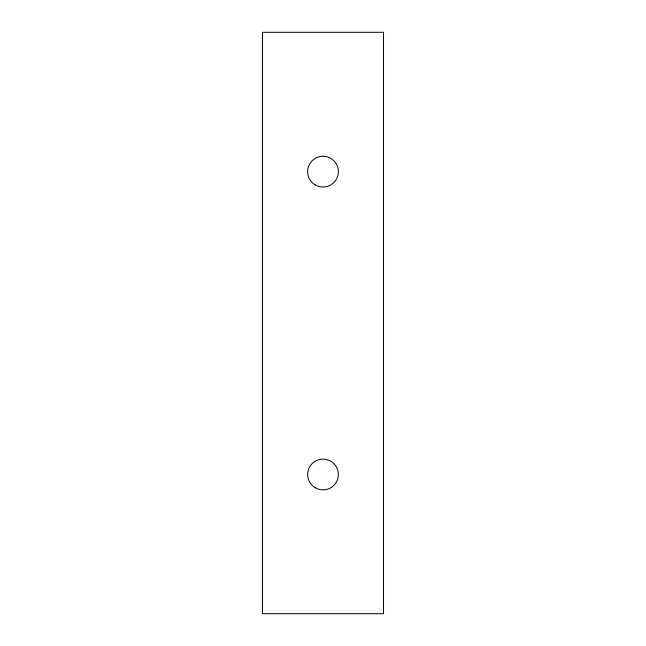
<?xml version="1.0" encoding="UTF-8"?>
<svg xmlns="http://www.w3.org/2000/svg" width="646" height="646" viewBox="0 0 646 646"><rect width="100%" height="100%" fill="white"/><g stroke="black" fill="none" stroke-linecap="round" stroke-linejoin="round"><path stroke-width="0.97" d="M383.522 32.3L262.478 32.3L262.478 613.7L383.522 613.7L383.522 32.3M315.313 184.974A15.383 15.383 0 0 0 338.383 171.65A15.383 15.383 0 0 0 315.313 158.335A15.383 15.383 0 0 0 315.313 184.974M315.313 487.819A15.383 15.383 0 0 0 338.383 474.503A15.383 15.383 0 0 0 315.313 461.179A15.383 15.383 0 0 0 315.313 487.819"/></g></svg>
